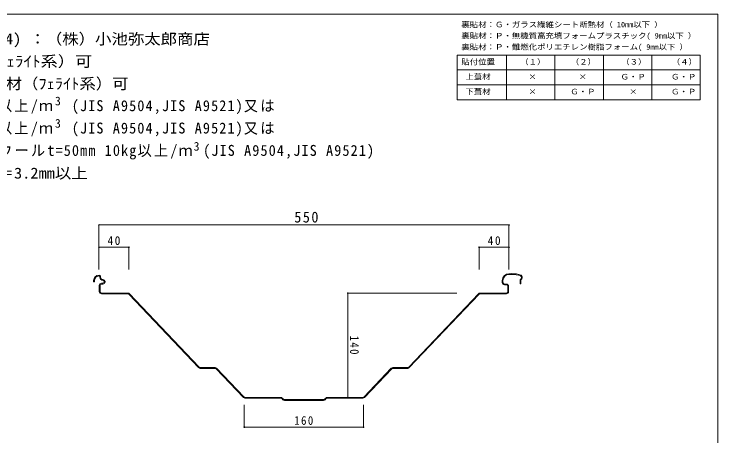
# Model space of a CAD drawing. Units: millimetres, scale not verified. Extents: x -1135 to 443, y -817 to 1523.
# Drawn here: x -501 to 443, y 957 to 1523 of the extents above; entities that cross this region are included whole.
import ezdxf
from ezdxf.enums import TextEntityAlignment as Align

# ---------------------------------------------------------------- set-up
doc = ezdxf.new("R2010")
doc.units = ezdxf.units.MM
doc.header["$LTSCALE"] = 2
doc.header["$PDMODE"] = 32
doc.header["$PDSIZE"] = 1
doc.layers.add('0-2_02', color=3, linetype='Continuous', lineweight=18)
doc.styles.add('ＭＳ ゴシック', font='')
doc.styles.get('ＭＳ ゴシック').set_extended_font_data('MS Gothic')

msp = doc.modelspace()

# ---------------------------------------------------------------- linework, layer by layer
at = {"layer": '0-2_02', "color": 2}
for p in [(-1134.243, 1522.647), (442.646, 402.641)]:
    msp.add_line(p, (442.646, 1522.647), dxfattribs=at)
at = {"layer": '0-2_02', "color": 7}
for p, q in [((419.031, 1467.647), (92.969, 1467.647)), ((92.969, 1467.647), (92.969, 1407.647)), ((159.031, 1467.647), (159.031, 1407.647)), ((224.031, 1467.647), (224.031, 1407.647)), ((289.032, 1467.647), (289.032, 1407.647)), ((354.031, 1467.647), (354.031, 1407.647)), ((419.031, 1467.647), (419.031, 1407.647)), ((419.031, 1447.647), (92.969, 1447.647)), ((419.031, 1427.648), (92.969, 1427.648)), ((419.031, 1407.647), (92.969, 1407.647)), ((-387.544, 1172.273), (-387.22, 1172.282)), ((-387.46, 1171.276), (-387.247, 1171.282)), ((175.488, 1173.321), (178.758, 1172.146)), ((-394.705, 1165.193), (-394.705, 1163.193)), ((-394.705, 1163.193), (-393.706, 1163.193)), ((-393.706, 1165.131), (-393.706, 1163.193)), ((-386.341, 1170.107), (-386.405, 1169.391)), ((-385.357, 1169.928), (-385.405, 1169.391)), ((-384.106, 1161.393), (-382.405, 1161.393)), ((153.296, 1162.373), (153.296, 1165.173)), ((154.296, 1162.373), (154.296, 1165.173)), ((177.202, 1164.866), (177.423, 1160.55)), ((-387.106, 1150.272), (-387.106, 1158.394)), ((-386.106, 1158.394), (-386.106, 1150.272)), ((-382.405, 1160.393), (-384.106, 1160.393)), ((158.895, 1160.373), (156.295, 1160.373)), ((158.895, 1159.373), (156.295, 1159.373)), ((160.895, 1150.272), (160.895, 1157.374)), ((161.894, 1150.272), (161.894, 1157.374)), ((-384.106, 1148.273), (-348.893, 1148.273)), ((-348.893, 1147.273), (-384.106, 1147.273)), ((-347.444, 1146.65), (-253.922, 1048.206)), ((-253.197, 1048.895), (-346.718, 1147.339)), ((27.986, 1048.895), (121.507, 1147.339)), ((122.232, 1146.65), (28.711, 1048.206)), ((158.896, 1148.273), (123.682, 1148.273)), ((123.682, 1147.273), (158.896, 1147.273)), ((-251.747, 1048.273), (-231.893, 1048.273)), ((26.536, 1048.273), (6.682, 1048.273)), ((-231.893, 1047.273), (-251.747, 1047.273)), ((-230.443, 1046.65), (-193.922, 1008.207)), ((-193.197, 1008.896), (-229.718, 1047.339)), ((-32.014, 1008.896), (4.507, 1047.339)), ((5.233, 1046.65), (-31.289, 1008.207)), ((6.682, 1047.273), (26.536, 1047.273)), ((-191.747, 1008.273), (-143.848, 1008.273)), ((-143.848, 1007.273), (-191.747, 1007.273)), ((-142.434, 1006.687), (-140.898, 1005.152)), ((-140.191, 1005.859), (-141.727, 1007.394)), ((-138.777, 1005.273), (-112.605, 1005.273)), ((-138.777, 1004.273), (-112.605, 1004.273)), ((-86.434, 1005.273), (-112.605, 1005.273)), ((-86.434, 1004.273), (-112.605, 1004.273)), ((-85.019, 1005.859), (-83.484, 1007.394)), ((-82.777, 1006.687), (-84.313, 1005.152)), ((-33.464, 1008.273), (-81.363, 1008.273)), ((-81.363, 1007.273), (-33.464, 1007.273))]:
    msp.add_line(p, q, dxfattribs=at)
at = {"layer": '0-2_02', "color": 4, "lineweight": 9}
for p, q in [((-387.605, 1239.693), (-387.605, 1179.693)), ((-387.605, 1209.693), (-347.605, 1209.693)), ((-347.605, 1209.693), (-347.605, 1179.693)), ((122.395, 1209.693), (122.395, 1179.693)), ((122.395, 1209.693), (162.394, 1209.693)), ((-53.943, 1008.273), (-53.943, 1148.273)), ((92.395, 1148.273), (-53.943, 1148.273)), ((-192.605, 968.273), (-192.605, 998.273)), ((-32.605, 968.273), (-32.605, 998.273)), ((-32.605, 968.273), (-192.605, 968.273))]:
    msp.add_line(p, q, dxfattribs=at)
msp.add_lwpolyline([(-387.605, 1239.693), (162.394, 1239.693), (162.394, 1179.693)], dxfattribs=at)
at = {"layer": '0-2_02', "color": 7}
for points in [[(175.267, 1172.345), (177.985, 1171.501), (178.487, 1170.91)], [(178.202, 1164.918), (178.422, 1160.6), (177.423, 1160.55)]]:
    msp.add_lwpolyline(points, dxfattribs=at)
for centre, radius, start, end in [((-387.166, 1164.73), 7.552, 92.8709, 176.48582), ((-387.166, 1164.73), 6.552, 92.57373, 176.48582), ((-387.325, 1170.285), 1, 349.72002, 85.51126), ((-387.325, 1170.285), 2, 349.72002, 86.98788), ((162.395, 1165.173), 9.099, 90.00374, 180), ((162.395, 1165.173), 8.1, 90.00421, 180), ((165.8, 1130.586), 43.819, 77.22717, 94.45737), ((165.8, 1130.586), 42.819, 77.22719, 94.45737), ((175.972, 1169.277), 3, 314.79982, 33.01198), ((175.972, 1169.277), 4, 33.01198, 45.8512), ((175.972, 1169.277), 4, 314.79982, 33.01198), ((-384.106, 1158.394), 3, 90, 180), ((-382.405, 1169.391), 4, 180, 270), ((-382.405, 1169.391), 4, 180, 270), ((-382.405, 1169.391), 4, 180, 270), ((-382.405, 1169.391), 3, 180, 270), ((-382.405, 1163.392), 3, 0, 90), ((-382.405, 1163.392), 2, 0, 90), ((-382.405, 1163.392), 2, 270, 0), ((-382.405, 1163.392), 3, 270, 0), ((-382.405, 1163.392), 3, 0, 14.83511), ((156.295, 1162.373), 3, 180, 270), ((156.295, 1162.373), 2, 180, 270), ((180.2, 1165.02), 3, 134.79982, 182.91222), ((180.2, 1165.02), 2, 134.79982, 182.91222), ((-384.106, 1158.394), 2, 90, 180), ((158.895, 1157.374), 3, 0, 90), ((158.895, 1157.374), 2, 0, 90), ((-384.106, 1150.272), 3, 180, 270), ((-384.106, 1150.272), 2, 180, 270), ((-348.893, 1145.272), 3, 43.53128, 90), ((-348.893, 1145.272), 2, 43.53128, 90), ((123.682, 1145.272), 3, 90, 136.46872), ((123.682, 1145.272), 2, 90, 136.46872), ((158.896, 1150.272), 3, 270, 0), ((158.896, 1150.272), 2, 270, 0), ((-251.747, 1050.273), 3, 223.53134, 270), ((-251.747, 1050.273), 2, 223.53134, 270), ((-231.893, 1045.273), 3, 43.53122, 90), ((6.682, 1045.273), 3, 90, 136.46878), ((26.536, 1050.273), 2, 270, 316.46866), ((26.536, 1050.273), 3, 270, 316.46866), ((-231.893, 1045.273), 2, 43.53122, 90), ((6.682, 1045.273), 2, 90, 136.46878), ((-191.747, 1010.273), 3, 223.53122, 270), ((-191.747, 1010.273), 2, 223.53122, 270), ((-143.848, 1005.273), 3, 45.00024, 90), ((-143.848, 1005.273), 2, 45.00024, 90), ((-138.777, 1007.273), 3, 225.00024, 270), ((-138.777, 1007.273), 2, 225.00024, 270), ((-86.434, 1007.273), 2, 270, 314.99976), ((-86.434, 1007.273), 3, 270, 314.99976), ((-81.363, 1005.273), 3, 90, 134.99976), ((-81.363, 1005.273), 2, 90, 134.99976), ((-33.464, 1010.273), 2, 270, 316.46878), ((-33.464, 1010.273), 3, 270, 316.46878)]:
    msp.add_arc(centre, radius, start, end, dxfattribs=at)
at = {"layer": '0-2_02'}
for p in [(-387.605, 1239.693), (162.394, 1239.693), (-387.605, 1209.693), (-347.605, 1209.693), (122.395, 1209.693), (162.394, 1209.693), (-53.943, 1148.273), (-53.943, 1008.273), (-192.605, 968.273), (-32.605, 968.273)]:
    msp.add_point(p, dxfattribs=at)

# ---------------------------------------------------------------- texts
at = {"layer": '0-2_02', "color": 2, "style": 'ＭＳ ゴシック'}
for s, height, width, p in [('裏貼材：Ｇ・ガラス繊維シート断熱材（ 10mm以下 ）', 7.331, 1.1, (98.468, 1502.648)), ('屋根３０分耐火認定\u3000ＦＰ０３０ＲＦ-１９５４(1)～(4) ：（株）小池弥太郎商店', 14.66, 1.1, (-1052.46, 1477.543)), ('裏貼材：Ｐ・無機質高充填フォームプラスチック( 9mm以下 ）', 7.331, 1.1, (98.468, 1487.647)), ('裏貼材：Ｐ・難燃化ポリエチレン樹脂フォーム( 9mm以下 ）', 7.331, 1.1, (98.468, 1472.647)), ('上葺材：０.６mm以上：SUS304材のみ（ｵｰｽﾃﾅｲﾄ系、ﾌｪﾗｲﾄ系）可', 14.66, 1.15, (-1051.96, 1447.543)), ('貼付位置\u3000\u3000\u3000（１）\u3000\u3000\u3000（２）\u3000\u3000\u3000（３）\u3000\u3000\u3000（４）', 7.331, 1.1, (98.468, 1452.647)), ('下葺材：０.６mm以上：継ぎ工法可、各種鋼板、SUS430材（ﾌｪﾗｲﾄ系）可', 14.66, 1.1, (-1051.46, 1417.543)), (' 上葺材 \u3000\u3000\u3000\u3000×\u3000\u3000\u3000\u3000\u3000×\u3000\u3000\u3000\u3000Ｇ・Ｐ\u3000\u3000\u3000Ｇ・Ｐ', 7.331, 1.1, (98.468, 1432.647)), (' 下葺材 \u3000\u3000\u3000\u3000×\u3000\u3000\u3000\u3000Ｇ・Ｐ\u3000\u3000\u3000\u3000×\u3000\u3000\u3000\u3000Ｇ・Ｐ', 7.331, 1.1, (98.468, 1412.648)), ('最大梁間：４０００ｍｍ以下\u3000下葺タイトフレームｔ＝3.2mm以上', 14.66, 1.1, (-1051.46, 1297.542))]:
    msp.add_text(s, height=height, dxfattribs=dict(at, width=width)).set_placement(p, align=Align.BOTTOM_LEFT)
for p in [(-446.679, 1396.653), (-446.679, 1366.652), (-260.671, 1335.817)]:
    msp.add_text('3', height=11.73, dxfattribs=at).set_placement(p, align=Align.BOTTOM_LEFT)
at = {"layer": '0-2_02', "color": 2, "attachment_point": 7, "style": 'ＭＳ ゴシック'}
for s, insert, char_height in [('\\T1.16;\\W0.95;断熱材：グラスウールt=100mm又はt=50mm×2層\u300010kg以上/ｍ\u3000(JIS\\~A9504,JIS\\~A9521)又は', (-1051.46, 1387.542), 14.66), ('\\T1.16;\\W0.95;断熱材：ロックウールt=100mm又はt=50mm×2層\u300040kg以上/ｍ\u3000(JIS\\~A9504,JIS\\~A9521)又は', (-1051.46, 1357.542), 14.66), ('\\T1.16;\\W0.95;断熱材：グラスウールt=50mm\\~40Kg以上/ｍ\u3000＋グラスウールt=50mm\\~10kg以上/ｍ\\~(JIS\\~A9504,JIS\\~A9521)', (-1051.46, 1327.542), 14.66), ('\\T1.21;\\W0.95;550', (-125.605, 1242.693), 14.66), ('\\T1.27;\\W0.95;40', (-376.105, 1212.693), 11.73), ('\\T1.27;\\W0.95;40', (133.894, 1212.693), 11.73), ('\\T1.27;\\W0.9;160', (-125.605, 971.273), 11.73)]:
    msp.add_mtext(s, dxfattribs=dict(at, insert=insert, char_height=char_height))
at = {"layer": '0-2_02', "color": 2, "insert": (-50.943, 1091.273), "char_height": 11.73, "attachment_point": 7, "rotation": 270, "style": 'ＭＳ ゴシック'}
msp.add_mtext('\\T1.27;\\W0.9;140', dxfattribs=at)

doc.saveas('drawing.dxf')
